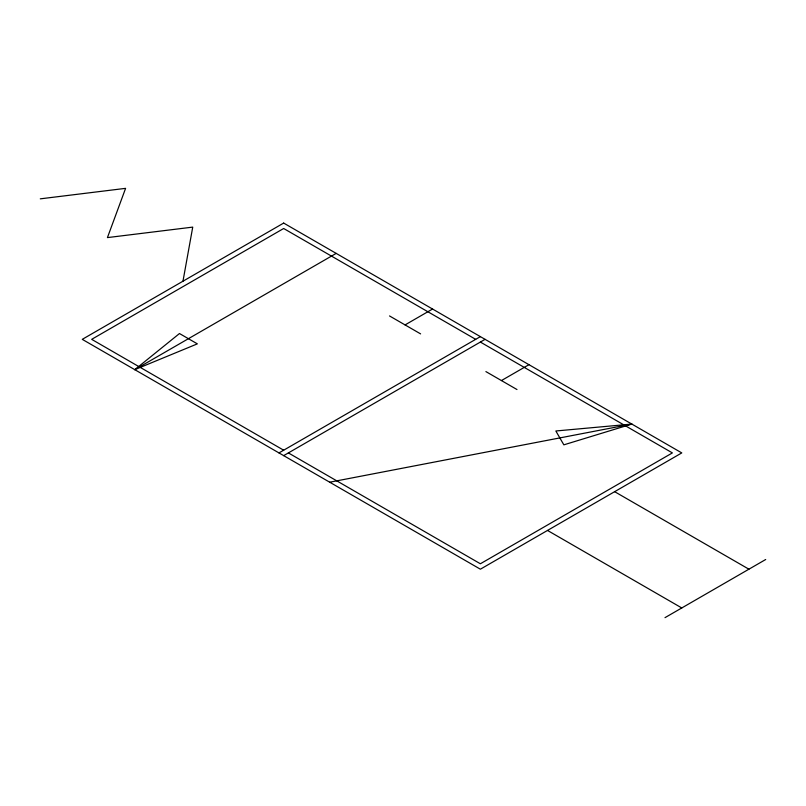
<?xml version="1.0" encoding="UTF-8"?>
<svg xmlns="http://www.w3.org/2000/svg" width="806" height="806" viewBox="0 0 806 806"><rect width="100%" height="100%" fill="white"/><g stroke="black" fill="none" stroke-linecap="round" stroke-linejoin="round"><path stroke-width="1.21" d="M182.972 281.213L192.735 227.111L107.43 237.599L125.595 188.352L40.3 198.84M134.783 369.662L179.476 333.533L197.359 343.86L134.783 369.662L336.183 253.386M405.055 324.919L432.57 309.03M278.977 452.912L480.376 336.636M283.672 455.632L485.081 339.346M501.443 380.563L528.948 364.685M665 617.648L765.7 559.505M631.813 424.067L563.847 444.841L555.848 430.988L631.813 424.067L329.704 482.21M475.681 339.346L283.672 228.501L91.672 339.346L283.672 450.201M480.376 342.066L672.385 452.912L480.376 563.767L288.377 452.912M389.52 315.942L420.601 333.885M485.897 371.596L516.978 389.53M614.646 491.68L748.915 569.197M547.516 530.439L681.785 607.956M283.672 223.071L82.272 339.346L480.376 569.197L681.785 452.912L283.672 223.071"/></g></svg>
